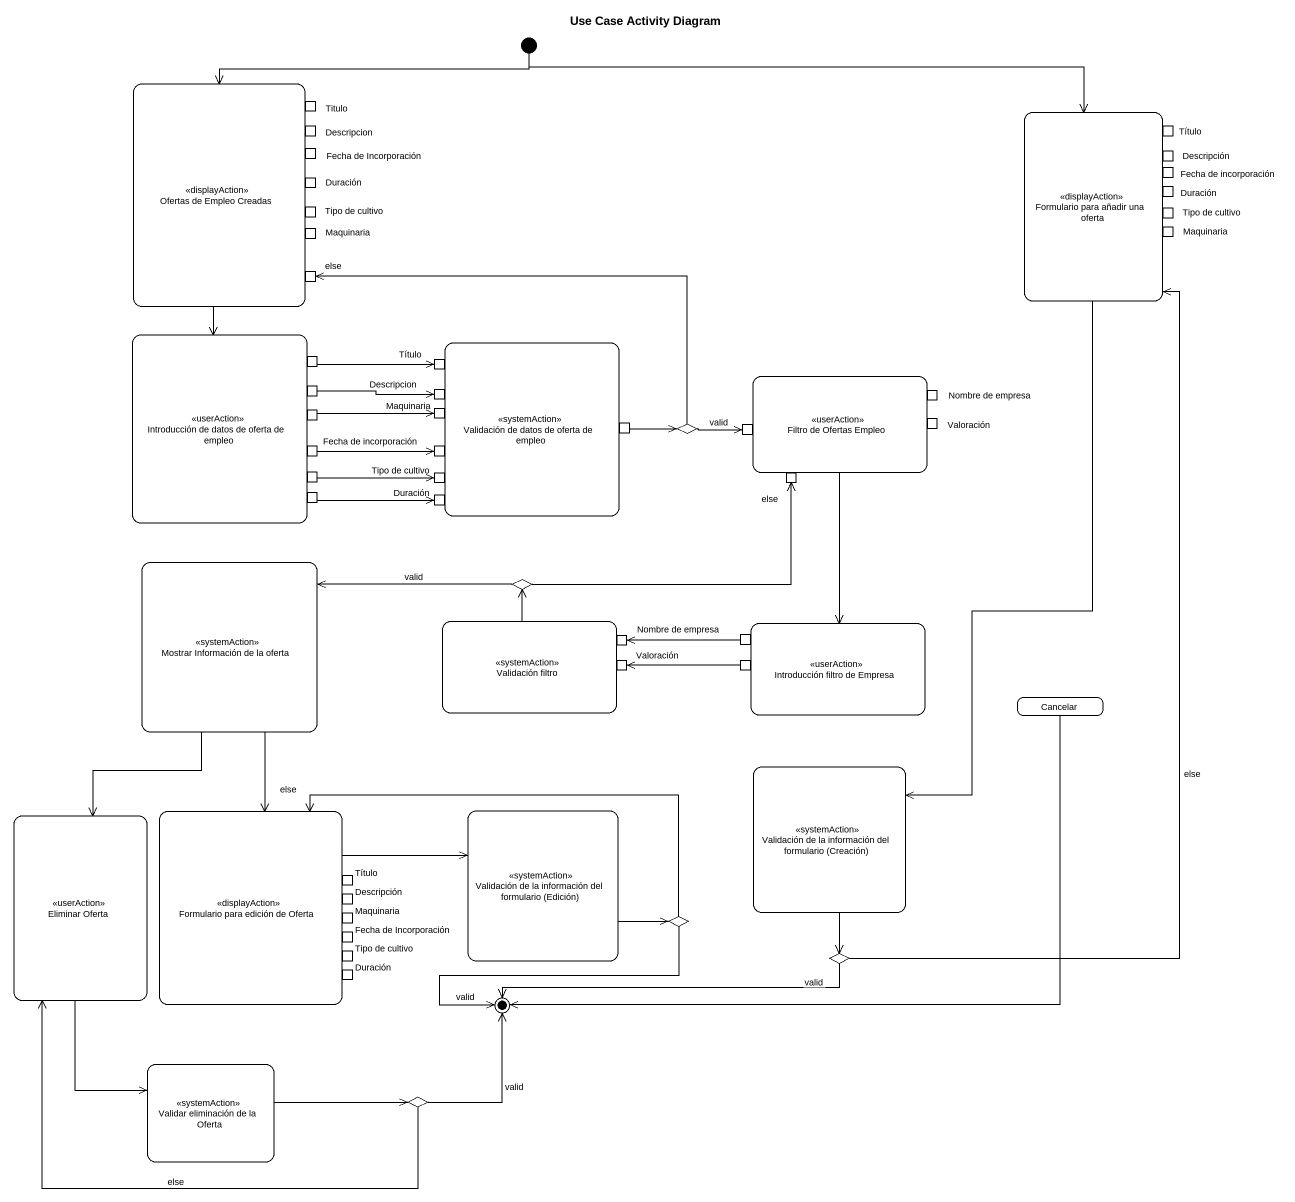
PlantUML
@startuml
title Use Case Activity Diagram
hide empty description
state "Ofertas de Empleo Creadas" as Ofertas_de_Empleo_Creadas <<displayAction>> {
  state Titulo <<inputPin>>
  state Descripcion <<inputPin>>
  state "Fecha de Incorporación" as Fecha_de_Incorporación <<inputPin>>
  state Duración <<inputPin>>
  state "Tipo de cultivo" as Tipo_de_cultivo <<inputPin>>
  state Maquinaria <<inputPin>>
  state "else" as else_ <<inputPin>>
}
state "Formulario para añadir una oferta" as Formulario_para_añadir_una <<displayAction>> {
  state Título <<inputPin>>
  state Descripción <<inputPin>>
  state "Fecha de incorporación" as Fecha_de_incorporación <<inputPin>>
  state "Duración" as Duración_2 <<inputPin>>
  state "Tipo de cultivo" as Tipo_de_cultivo_2 <<inputPin>>
  state "Maquinaria" as Maquinaria_2 <<inputPin>>
}
state "Introducción de datos de oferta de empleo" as Introducción_de_datos_de <<userAction>> {
  state pin1 <<outputPin>>
  state pin2 <<outputPin>>
  state pin3 <<outputPin>>
  state pin6 <<outputPin>>
  state pin7 <<outputPin>>
  state pin8 <<outputPin>>
}
state "Validación de datos de oferta de empleo" as Validación_de_datos_de <<systemAction>> {
  state "Título" as Título_2 <<inputPin>>
  state "Descripcion" as Descripcion_2 <<inputPin>>
  state "Maquinaria" as Maquinaria_3 <<inputPin>>
  state pin4 <<outputPin>>
  state "Fecha de incorporación" as Fecha_de_incorporación_2 <<inputPin>>
  state "Tipo de cultivo" as Tipo_de_cultivo_3 <<inputPin>>
  state "Duración" as Duración_3 <<inputPin>>
}
state "Filtro de Ofertas Empleo" as Filtro_de_Ofertas_Empleo <<userAction>> {
  state "Nombre de empresa" as Nombre_de_empresa <<inputPin>>
  state pin5 <<inputPin>>
  state Valoración <<inputPin>>
  state "else" as else__2 <<inputPin>>
}
state choice1 <<choice>>
state "Mostrar Información de la oferta" as Mostrar_Información_de_la <<systemAction>>
state choice2 <<choice>>
state "Validación filtro" as Validación_filtro <<systemAction>> {
  state "Nombre de empresa" as Nombre_de_empresa_2 <<inputPin>>
  state "Valoración" as Valoración_2 <<inputPin>>
}
state "Introducción filtro de Empresa" as Introducción_filtro_de <<userAction>> {
  state pin9 <<outputPin>>
  state pin10 <<outputPin>>
}
state Cancelar
state "Validación de la información del formulario (Creación)" as Validación_de_la <<systemAction>>
state "Eliminar Oferta" as Eliminar_Oferta <<userAction>>
state "Formulario para edición de Oferta" as Formulario_para_edición_de <<displayAction>> {
  state "Título" as Título_3 <<inputPin>>
  state "Descripción" as Descripción_2 <<inputPin>>
  state "Maquinaria" as Maquinaria_4 <<inputPin>>
  state "Fecha de Incorporación" as Fecha_de_Incorporación_2 <<inputPin>>
  state "Tipo de cultivo" as Tipo_de_cultivo_4 <<inputPin>>
  state "Duración" as Duración_4 <<inputPin>>
}
state "Validación de la información del formulario (Edición)" as Validación_de_la_2 <<systemAction>>
state choice3 <<choice>>
state choice4 <<choice>>
state "Validar eliminación de la Oferta" as Validar_eliminación_de_la <<systemAction>>
state choice5 <<choice>>
[*] -left-> Ofertas_de_Empleo_Creadas
[*] -right-> Formulario_para_añadir_una
Ofertas_de_Empleo_Creadas --> Introducción_de_datos_de
Formulario_para_añadir_una --> Validación_de_la
pin1 -right-> Título_2
pin2 -right-> Descripcion_2
Filtro_de_Ofertas_Empleo --> Introducción_filtro_de
pin3 -right-> Maquinaria_3
pin4 -right-> choice1
choice1 -left-> else_
choice1 -right-> pin5 : valid
pin6 -right-> Fecha_de_incorporación_2
pin7 -right-> Tipo_de_cultivo_3
pin8 -right-> Duración_3
Mostrar_Información_de_la --> Eliminar_Oferta
Mostrar_Información_de_la --> Formulario_para_edición_de
choice2 -right-> else__2
choice2 -left-> Mostrar_Información_de_la : valid
Validación_filtro -up-> choice2
pin9 -left-> Nombre_de_empresa_2
pin10 -left-> Valoración_2
Validación_de_la --> choice4
Eliminar_Oferta --> Validar_eliminación_de_la
Formulario_para_edición_de -right-> Validación_de_la_2
Validación_de_la_2 -right-> choice3
choice3 -left-> Formulario_para_edición_de : else
choice4 -up-> Formulario_para_añadir_una : else
Validar_eliminación_de_la -right-> choice5
choice5 -left-> Eliminar_Oferta : else
Cancelar -left-> [*]
choice3 -left-> [*] : valid
choice4 -left-> [*] : valid
choice5 -up-> [*] : valid
@enduml
